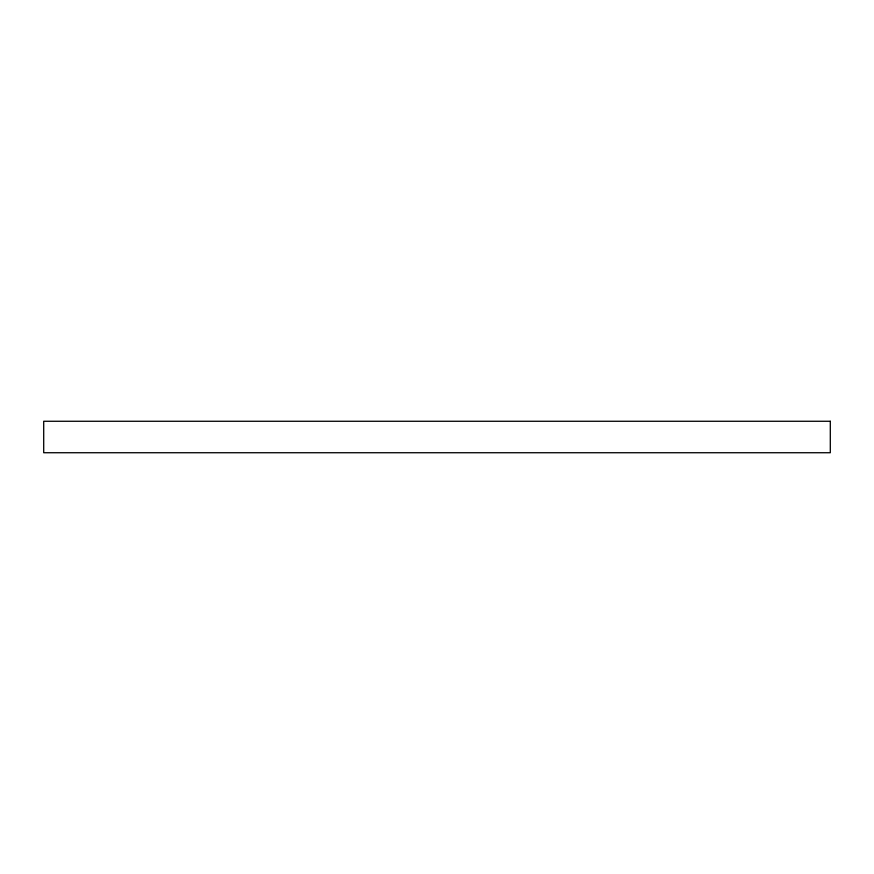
<?xml version="1.0" encoding="UTF-8"?>
<svg xmlns="http://www.w3.org/2000/svg" width="874" height="874" viewBox="0 0 874 874"><rect width="100%" height="100%" fill="white"/><g stroke="black" fill="none" stroke-linecap="round" stroke-linejoin="round"><path stroke-width="1.31" d="M830.3 421.268L43.7 421.268L43.7 452.732L830.3 452.732L830.3 421.268"/></g></svg>
